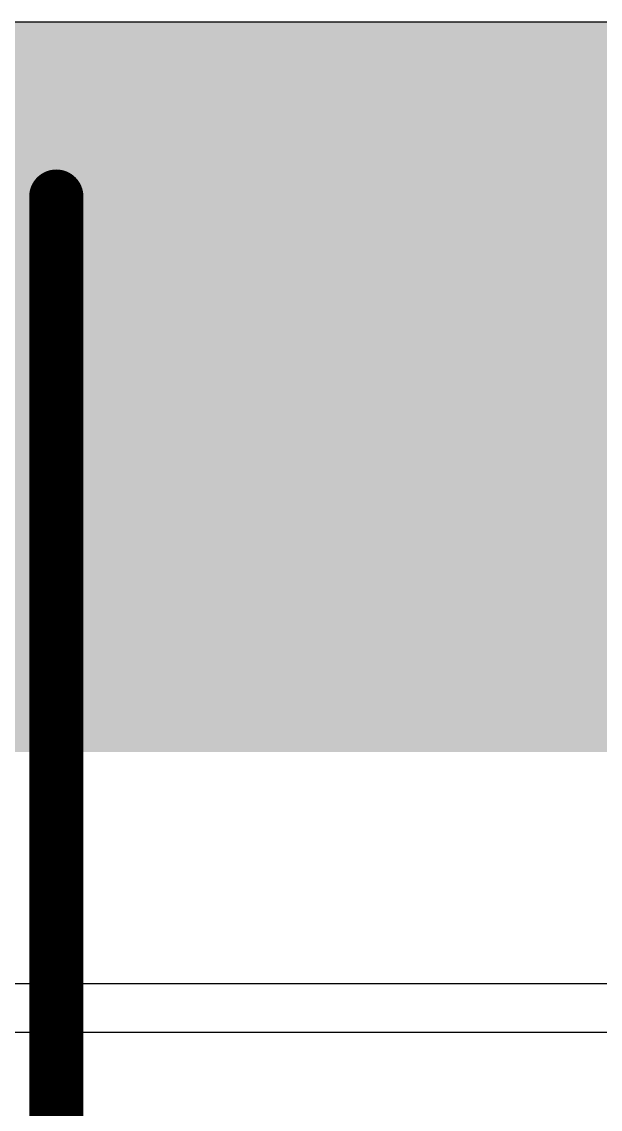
# Model space of a CAD drawing. Header units: inches. Extents: x 0 to 13.9, y -0.2 to 3.4.
# Drawn here: x 1.2449 to 1.3302, y 2.4355 to 2.5958 of the extents above; entities that cross this region are included whole.
import ezdxf

# ---------------------------------------------------------------- set-up
doc = ezdxf.new("R2010")
doc.units = ezdxf.units.IN
doc.header["$MEASUREMENT"] = 0
for name, color, linetype in [('Layer 1', 16, 'Continuous'), ('Mechanical 4', 56, 'Continuous'), ('Pad Holes', 156, 'Continuous'), ('Top Layer', 1, 'Continuous'), ('Top Overlay', 2, 'Continuous'), ('Top Paste', 8, 'Continuous'), ('Top Solder', 216, 'Continuous')]:
    doc.layers.add(name, color=color, linetype=linetype)

msp = doc.modelspace()

# ---------------------------------------------------------------- hatches: boundary and pattern name
at = {"layer": 'Mechanical 4'}
h = msp.add_hatch(color=56, dxfattribs=at)
edge = h.paths.add_edge_path()
edge.add_arc((1.25, 2.57), 0.002, 0, 360)
at = {"layer": 'Pad Holes'}
h = msp.add_hatch(color=7, dxfattribs=at)
edge = h.paths.add_edge_path()
edge.add_arc((1.25, 2.57), 0.002, 0, 360)
at = {"layer": 'Top Layer'}
msp.add_hatch(color=1, dxfattribs=at).paths.add_polyline_path([(1.24154, 2.49217), (1.24154, 2.59177), (1.45846, 2.59177), (1.45846, 2.49217)])
at = {"layer": 'Top Paste'}
msp.add_hatch(color=8, dxfattribs=at).paths.add_polyline_path([(1.24154, 2.49217), (1.24154, 2.59177), (1.45846, 2.59177), (1.45846, 2.49217)])
at = {"layer": 'Top Solder'}
msp.add_hatch(color=216, dxfattribs=at).paths.add_polyline_path([(1.23754, 2.48817), (1.23754, 2.59577), (1.46246, 2.59577), (1.46246, 2.48817)])

# ---------------------------------------------------------------- linework, layer by layer
at = {"layer": 'Layer 1'}
msp.add_line((1.23709, 2.59576), (1.46991, 2.59576), dxfattribs=at)
at = {"layer": 'Mechanical 4'}
msp.add_lwpolyline([(1.25, 2.33, 0.008, 0.008, 0), (1.25, 2.57, 0.008, 0.008, 0)], format="xyseb", dxfattribs=at)
msp.add_lwpolyline([(1.248, 2.57, 0.004, 0.004, 1), (1.252, 2.57, 0.004, 0.004, 1)], format="xyseb", close=True, dxfattribs=at)
at = {"layer": 'Top Layer'}
for p, q in [((1.5393, 2.454), (0.9347, 2.454)), ((1.23037, 2.44686), (1.47663, 2.44686))]:
    msp.add_line(p, q, dxfattribs=at)
at = {"layer": 'Top Overlay'}
msp.add_lwpolyline([(1.24973, 2.42047, 0.005, 0.005, 0), (1.24973, 2.47953, 0.005, 0.005, 0)], format="xyseb", dxfattribs=at)
msp.add_lwpolyline([(1.24848, 2.47953, 0.0025, 0.0025, 1), (1.25098, 2.47953, 0.0025, 0.0025, 1)], format="xyseb", close=True, dxfattribs=at)

doc.saveas('drawing.dxf')
